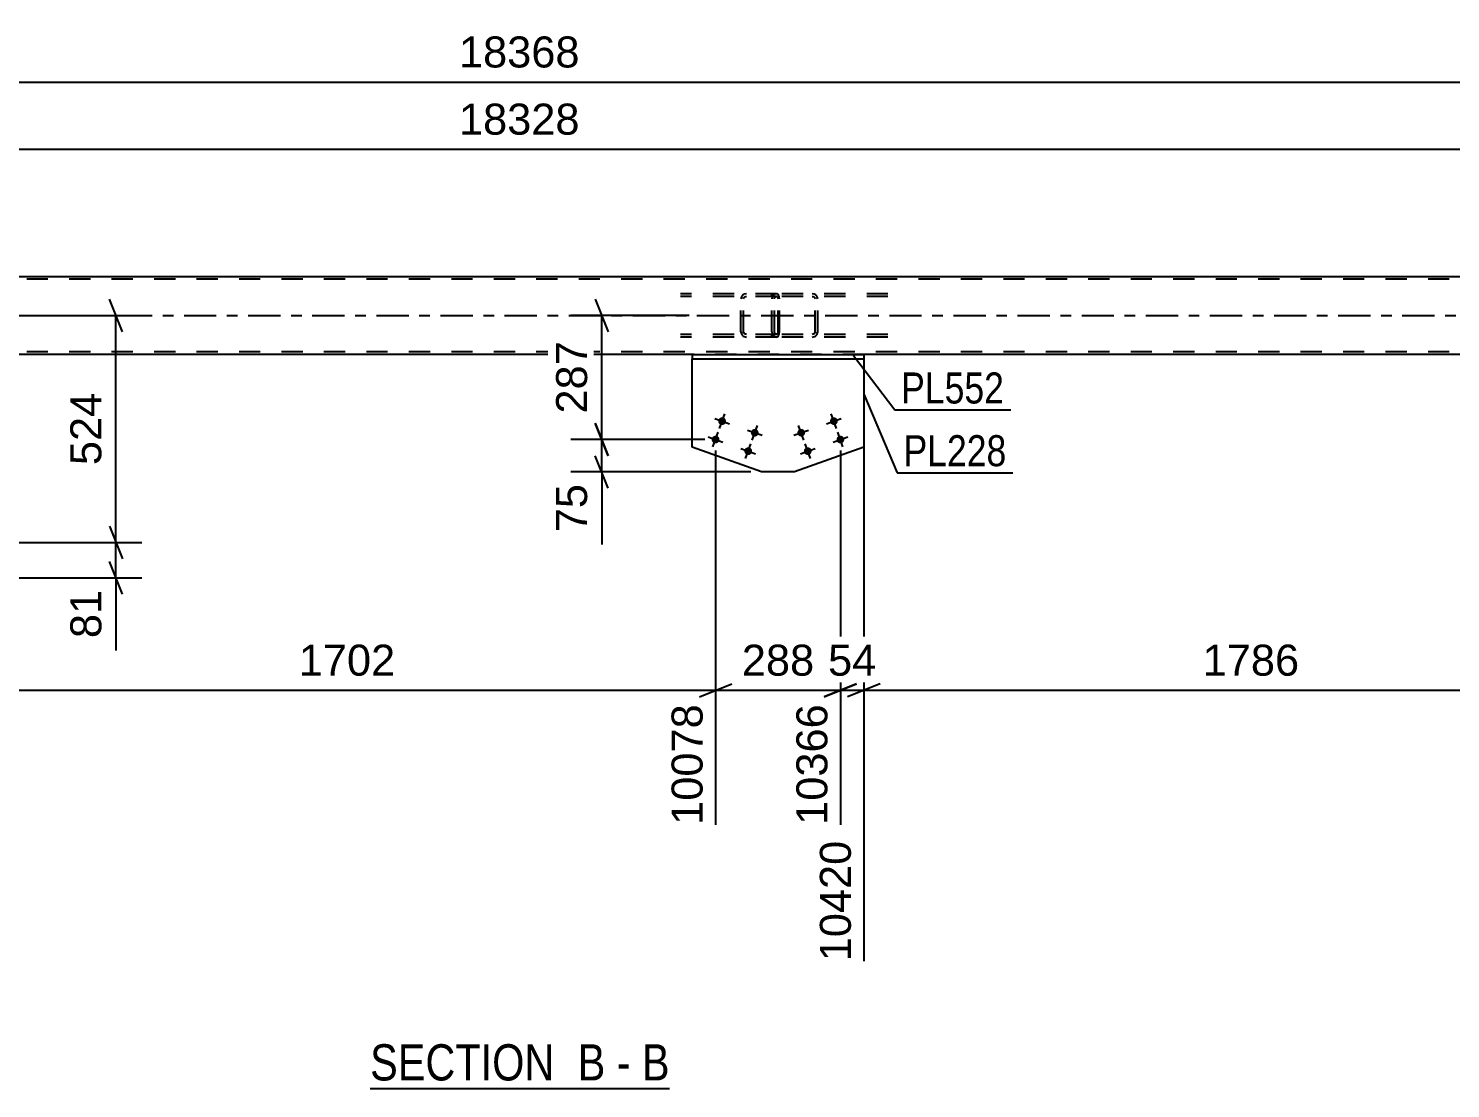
# Model space of a CAD drawing. Header units: millimetres. Extents: x -135 to 706, y -401 to 193.
# Drawn here: x 226.3 to 357.5, y -260.7 to -162.9 of the extents above; entities that cross this region are included whole.
import ezdxf

# ---------------------------------------------------------------- set-up
doc = ezdxf.new("R2010")
doc.units = ezdxf.units.MM
doc.linetypes.add('DXK_LINE_DOT2', pattern=[3.9198, 1.9599, -1.9599])
doc.linetypes.add('DXK_LINE_DOT3', pattern=[5.9187, 2.979, -0.9799, 0.9799, -0.9799])
doc.styles.add('Arial', font='arial.ttf', dxfattribs={"height": 0.2})
doc.styles.add('Arial Narrow', font='ARIALN.TTF', dxfattribs={"height": 0.2})

# ---------------------------------------------------------------- blocks, each defined once
blk = doc.blocks.new('Unknown-717262918-17 - 2110')
at = {"color": 6, "linetype": 'Continuous'}
blk.add_line((257.8, -260.75), (285.44, -260.75), dxfattribs=at)
at = {"color": 0, "linetype": 'Continuous'}
for points in [[(275.91, -260), (275.91, -256.5), (257.8, -256.5), (257.8, -260)], [(279.51, -260), (279.51, -256.5), (276.96, -256.5), (276.96, -260)], [(281.84, -260), (281.84, -256.5), (280.56, -256.5), (280.56, -260)], [(285.44, -260), (285.44, -256.5), (282.89, -256.5), (282.89, -260)]]:
    blk.add_wipeout(points, dxfattribs=at)
at = {"color": 7, "linetype": 'Continuous', "style": 'Arial Narrow'}
for s, p in [('SECTION ', (257.8, -260)), ('B', (276.96, -260)), ('B', (282.89, -260)), ('-', (280.56, -260))]:
    blk.add_text(s, height=3.34, dxfattribs=at).set_placement(p)
blk = doc.blocks.new('Bolt-717262918-2189 - 2110')
at = {"linetype": 'Continuous'}
for points in [[(300.27, -199.25, -1), (300.95, -199.01, -1)], [(297.26, -200.32, -1), (297.93, -200.08, -1)], [(300.87, -200.95, -1), (301.55, -200.71, -1)], [(297.86, -202.02, -1), (298.54, -201.78, -1)]]:
    blk.add_hatch(color=1, dxfattribs=at).paths.add_polyline_path(points)
at = {"color": 1, "linetype": 'Continuous'}
for p, q in [((297.84, -200.88), (297.35, -199.52)), ((299.93, -199.37), (301.29, -198.89)), ((300.85, -199.81), (300.37, -198.45)), ((296.92, -200.44), (298.27, -199.96)), ((300.53, -201.07), (301.89, -200.59)), ((301.45, -201.5), (300.97, -200.15)), ((297.52, -202.14), (298.88, -201.66)), ((298.44, -202.57), (297.96, -201.22))]:
    blk.add_line(p, q, dxfattribs=at)
blk = doc.blocks.new('Bolt-717262918-2311 - 2110')
at = {"linetype": 'Continuous'}
for points in [[(289.95, -199.01, -1), (290.63, -199.25, -1)], [(289.35, -200.71, -1), (290.03, -200.95, -1)], [(292.97, -200.08, -1), (293.64, -200.32, -1)], [(292.36, -201.78, -1), (293.04, -202.02, -1)]]:
    blk.add_hatch(color=1, dxfattribs=at).paths.add_polyline_path(points)
at = {"color": 1, "linetype": 'Continuous'}
for p, q in [((289.61, -198.89), (290.97, -199.37)), ((290.05, -199.81), (290.53, -198.45)), ((293.06, -200.88), (293.55, -199.52)), ((289.01, -200.59), (290.37, -201.07)), ((289.45, -201.5), (289.93, -200.15)), ((292.63, -199.96), (293.98, -200.44)), ((292.03, -201.66), (293.38, -202.14)), ((292.46, -202.57), (292.94, -201.22))]:
    blk.add_line(p, q, dxfattribs=at)
blk = doc.blocks.new('Part-717262918-2194 - 2110')
at = {"color": 2, "linetype": 'Continuous'}
for p, q in [((287.52, -201.54), (287.52, -193.37)), ((303.38, -193.37), (303.38, -201.54)), ((293.93, -203.82), (287.52, -201.54)), ((303.38, -201.54), (296.97, -203.82)), ((296.97, -203.82), (293.93, -203.82))]:
    blk.add_line(p, q, dxfattribs=at)
at = {"color": 7, "linetype": 'DXK_LINE_DOT2'}
blk.add_line((287.52, -193.37), (303.38, -193.37), dxfattribs=at)
blk = doc.blocks.new('Part-717262918-2275 - 2110')
at = {"color": 2, "linetype": 'Continuous'}
for p, q in [((-61.23, -185.77), (604.36, -185.77)), ((287.52, -192.97), (221.62, -192.97)), ((372.66, -192.97), (303.38, -192.97))]:
    blk.add_line(p, q, dxfattribs=at)
at = {"color": 7, "linetype": 'DXK_LINE_DOT2'}
for p, q in [((604.36, -186.01), (-61.23, -186.01)), ((604.36, -192.73), (-61.23, -192.73)), ((303.38, -192.97), (287.52, -192.97))]:
    blk.add_line(p, q, dxfattribs=at)
at = {"color": 7, "linetype": 'DXK_LINE_DOT3'}
blk.add_line((-61.23, -189.37), (604.36, -189.37), dxfattribs=at)
blk = doc.blocks.new('Part-717262918-2316 - 2110')
at = {"color": 7, "linetype": 'DXK_LINE_DOT2'}
for p, q in [((295.32, -187.37), (286.44, -187.37)), ((295.32, -187.61), (286.44, -187.61)), ((292.07, -187.66), (292.03, -187.85)), ((292.3, -187.75), (292.35, -187.68)), ((292.53, -187.37), (292.34, -187.4)), ((292.35, -187.68), (292.44, -187.62)), ((292.44, -187.62), (292.53, -187.61)), ((294.87, -187.61), (294.87, -187.37)), ((295.43, -187.4), (295.32, -187.37)), ((295.32, -187.61), (295.37, -187.62)), ((295.37, -187.62), (295.42, -187.68)), ((295.42, -187.68), (295.45, -187.75)), ((295.51, -187.51), (295.43, -187.4)), ((295.57, -187.66), (295.51, -187.51)), ((295.59, -187.85), (295.57, -187.66)), ((292.03, -190.89), (292.03, -187.85)), ((292.28, -187.85), (292.3, -187.75)), ((292.28, -190.89), (292.28, -187.85)), ((295.45, -187.75), (295.46, -187.85)), ((295.46, -190.89), (295.46, -187.85)), ((295.59, -190.89), (295.59, -187.85)), ((295.32, -191.13), (286.44, -191.13)), ((295.32, -191.37), (286.44, -191.37)), ((292.03, -190.89), (292.07, -191.07)), ((292.3, -190.98), (292.28, -190.89)), ((292.35, -191.06), (292.3, -190.98)), ((292.34, -191.33), (292.53, -191.37)), ((292.44, -191.11), (292.35, -191.06)), ((292.53, -191.13), (292.44, -191.11)), ((294.87, -191.37), (294.87, -191.13)), ((295.37, -191.11), (295.32, -191.13)), ((295.32, -191.37), (295.43, -191.33)), ((295.42, -191.06), (295.37, -191.11)), ((295.45, -190.98), (295.42, -191.06)), ((295.43, -191.33), (295.51, -191.23)), ((295.46, -190.89), (295.45, -190.98)), ((295.51, -191.23), (295.57, -191.07)), ((295.57, -191.07), (295.59, -190.89))]:
    blk.add_line(p, q, dxfattribs=at)
for centre, start, end in [((292.52, -187.86), 111.1513, 156.1049), ((292.52, -190.87), 203.8951, 248.8487)]:
    blk.add_arc(centre, 0.492, start, end, dxfattribs=at)
blk = doc.blocks.new('Part-717262918-2365 - 2110')
at = {"color": 7, "linetype": 'DXK_LINE_DOT2'}
for p, q in [((294.9, -187.66), (294.87, -187.85)), ((295.14, -187.75), (295.2, -187.68)), ((295.38, -187.37), (295.18, -187.4)), ((295.2, -187.68), (295.28, -187.62)), ((295.28, -187.62), (295.38, -187.61)), ((305.6, -187.37), (295.38, -187.37)), ((305.6, -187.61), (295.38, -187.61)), ((298.81, -187.4), (298.61, -187.37)), ((298.61, -187.61), (298.71, -187.62)), ((298.71, -187.62), (298.79, -187.68)), ((298.79, -187.68), (298.85, -187.75)), ((299.12, -187.85), (299.08, -187.66)), ((294.87, -190.89), (294.87, -187.85)), ((295.12, -187.85), (295.14, -187.75)), ((295.12, -190.89), (295.12, -187.85)), ((298.85, -187.75), (298.87, -187.85)), ((298.87, -190.89), (298.87, -187.85)), ((299.12, -190.89), (299.12, -187.85)), ((294.87, -190.89), (294.9, -191.07)), ((295.14, -190.98), (295.12, -190.89)), ((295.2, -191.06), (295.14, -190.98)), ((295.18, -191.33), (295.38, -191.37)), ((295.28, -191.11), (295.2, -191.06)), ((295.38, -191.13), (295.28, -191.11)), ((305.6, -191.13), (295.38, -191.13)), ((305.6, -191.37), (295.38, -191.37)), ((298.71, -191.11), (298.61, -191.13)), ((298.61, -191.37), (298.81, -191.33)), ((298.79, -191.06), (298.71, -191.11)), ((298.85, -190.98), (298.79, -191.06)), ((298.87, -190.89), (298.85, -190.98)), ((299.08, -191.07), (299.12, -190.89))]:
    blk.add_line(p, q, dxfattribs=at)
for centre, start, end in [((295.36, -187.87), 110.7583, 155.68), ((298.63, -187.87), 24.32, 69.2417), ((295.36, -190.87), 204.32, 249.2417), ((298.63, -190.87), 290.7583, 335.68)]:
    blk.add_arc(centre, 0.496, start, end, dxfattribs=at)
blk = doc.blocks.new('Part-717262918-2401 - 2110')
at = {"color": 2, "linetype": 'Continuous'}
for p, q in [((287.52, -192.97), (287.52, -193.37)), ((287.52, -192.97), (303.38, -192.97)), ((303.38, -192.97), (303.38, -193.37)), ((287.52, -193.37), (303.38, -193.37))]:
    blk.add_line(p, q, dxfattribs=at)
blk = doc.blocks.new('StraightDimension-717262918-2845 - 2110')
at = {"color": 7, "linetype": 'Continuous'}
for p, q in [((303.38, -194.37), (303.38, -249)), ((374.82, -201.83), (374.82, -236.4)), ((304.88, -223.38), (301.88, -224.58)), ((303.38, -223.98), (374.82, -223.98)), ((373.32, -224.58), (376.32, -223.38))]:
    blk.add_line(p, q, dxfattribs=at)
at = {"color": 0}
blk.add_wipeout([(344.15, -223.23), (344.15, -219.03), (334.05, -219.03), (334.05, -223.23)], dxfattribs=at)
at = {"color": 3, "style": 'Arial'}
blk.add_text('1786', height=2.865, dxfattribs=at).set_placement((334.65, -222.63))
at = {"color": 0, "linetype": 'Continuous'}
blk.add_wipeout([(374.22, -224.68), (370.02, -224.68), (370.02, -237), (374.22, -237)], dxfattribs=at)
at = {"color": 3, "linetype": 'Continuous', "style": 'Arial'}
blk.add_text('12207', height=2.865, rotation=90.0002, dxfattribs=at).set_placement((373.62, -236.4))
blk = doc.blocks.new('StraightDimension-717262918-3035 - 2110')
at = {"color": 7, "linetype": 'Continuous'}
blk.add_line((-73.33, -174.03), (616.46, -174.03), dxfattribs=at)
at = {"color": 0}
blk.add_wipeout([(277.72, -173.28), (277.72, -169.08), (265.4, -169.08), (265.4, -173.28)], dxfattribs=at)
at = {"color": 3, "style": 'Arial'}
blk.add_text('18328', height=2.865, dxfattribs=at).set_placement((266, -172.68))
blk = doc.blocks.new('StraightDimension-717262918-10055 - 2110')
at = {"color": 7, "linetype": 'Continuous'}
for p, q in [((234.94, -190.87), (233.74, -187.87)), ((219.61, -189.37), (236.74, -189.37)), ((234.34, -210.34), (234.34, -189.37)), ((233.74, -208.84), (234.94, -211.84)), ((220.45, -210.34), (236.74, -210.34))]:
    blk.add_line(p, q, dxfattribs=at)
at = {"color": 0}
blk.add_wipeout([(233.59, -195.92), (229.39, -195.92), (229.39, -203.79), (233.59, -203.79)], dxfattribs=at)
at = {"color": 3, "style": 'Arial'}
blk.add_text('524', height=2.865, rotation=90.0002, dxfattribs=at).set_placement((232.99, -203.19))
blk = doc.blocks.new('StraightDimension-717262918-2822 - 2110')
at = {"color": 7, "linetype": 'Continuous'}
for p, q in [((221.62, -194.37), (221.62, -248.87)), ((289.69, -201.83), (289.69, -236.4)), ((223.12, -223.38), (220.12, -224.58)), ((221.62, -223.98), (289.69, -223.98)), ((288.19, -224.58), (291.19, -223.38))]:
    blk.add_line(p, q, dxfattribs=at)
at = {"color": 0}
blk.add_wipeout([(260.7, -223.23), (260.7, -219.03), (250.61, -219.03), (250.61, -223.23)], dxfattribs=at)
at = {"color": 3, "style": 'Arial'}
blk.add_text('1702', height=2.865, dxfattribs=at).set_placement((251.21, -222.63))
at = {"color": 0, "linetype": 'Continuous'}
blk.add_wipeout([(289.09, -224.68), (284.89, -224.68), (284.89, -237), (289.09, -237)], dxfattribs=at)
at = {"color": 3, "linetype": 'Continuous', "style": 'Arial'}
blk.add_text('10078', height=2.865, rotation=90.0002, dxfattribs=at).set_placement((288.49, -236.4))
blk = doc.blocks.new('StraightDimension-717262918-2829 - 2110')
at = {"color": 7, "linetype": 'Continuous'}
for p, q in [((289.69, -201.83), (289.69, -236.4)), ((301.21, -201.83), (301.21, -236.4)), ((288.19, -224.58), (291.19, -223.38)), ((289.69, -223.98), (301.21, -223.98)), ((302.71, -223.38), (299.71, -224.58))]:
    blk.add_line(p, q, dxfattribs=at)
at = {"color": 0}
blk.add_wipeout([(299.39, -223.23), (299.39, -219.03), (291.51, -219.03), (291.51, -223.23)], dxfattribs=at)
at = {"color": 0, "linetype": 'Continuous'}
blk.add_wipeout([(300.61, -224.68), (296.41, -224.68), (296.41, -237), (300.61, -237)], dxfattribs=at)
at = {"color": 3, "style": 'Arial'}
blk.add_text('288', height=2.865, dxfattribs=at).set_placement((292.11, -222.63))
at = {"color": 3, "linetype": 'Continuous', "style": 'Arial'}
blk.add_text('10366', height=2.865, rotation=90.0002, dxfattribs=at).set_placement((300.01, -236.4))
blk = doc.blocks.new('StraightDimension-717262918-2838 - 2110')
at = {"color": 7, "linetype": 'Continuous'}
for p, q in [((303.38, -194.37), (303.38, -249)), ((301.21, -201.83), (301.21, -236.4)), ((299.71, -224.58), (302.71, -223.38)), ((301.21, -223.98), (303.38, -223.98)), ((304.88, -223.38), (301.88, -224.58))]:
    blk.add_line(p, q, dxfattribs=at)
at = {"color": 0}
blk.add_wipeout([(305.12, -223.23), (305.12, -219.03), (299.47, -219.03), (299.47, -223.23)], dxfattribs=at)
at = {"color": 0, "linetype": 'Continuous'}
blk.add_wipeout([(302.78, -237.28), (298.58, -237.28), (298.58, -249.6), (302.78, -249.6)], dxfattribs=at)
at = {"color": 3, "style": 'Arial'}
blk.add_text('54', height=2.865, dxfattribs=at).set_placement((300.07, -222.63))
at = {"color": 3, "linetype": 'Continuous', "style": 'Arial'}
blk.add_text('10420', height=2.865, rotation=90.0002, dxfattribs=at).set_placement((302.18, -249))
blk = doc.blocks.new('StraightDimension-717262918-3024 - 2110')
at = {"color": 7, "linetype": 'Continuous'}
blk.add_line((-74.13, -167.83), (617.26, -167.83), dxfattribs=at)
at = {"color": 0}
blk.add_wipeout([(277.72, -167.08), (277.72, -162.88), (265.4, -162.88), (265.4, -167.08)], dxfattribs=at)
at = {"color": 3, "style": 'Arial'}
blk.add_text('18368', height=2.865, dxfattribs=at).set_placement((266, -166.48))
blk = doc.blocks.new('StraightDimension-717262918-10056 - 2110')
at = {"color": 7, "linetype": 'Continuous'}
for p, q in [((233.74, -208.84), (234.94, -211.84)), ((220.45, -210.34), (236.74, -210.34)), ((234.34, -213.59), (234.34, -210.34)), ((234.94, -215.09), (233.74, -212.09)), ((214.72, -213.59), (236.74, -213.59)), ((234.34, -213.59), (234.34, -220.29)), ((234.34, -213.59), (234.34, -220.29))]:
    blk.add_line(p, q, dxfattribs=at)
at = {"color": 0}
blk.add_wipeout([(233.59, -214.12), (229.39, -214.12), (229.39, -219.76), (233.59, -219.76)], dxfattribs=at)
at = {"color": 3, "style": 'Arial'}
blk.add_text('81', height=2.865, rotation=90.0002, dxfattribs=at).set_placement((232.99, -219.16))
blk = doc.blocks.new('StraightDimension-717262918-10082 - 2110')
at = {"color": 7, "linetype": 'Continuous'}
for p, q in [((278.58, -187.87), (279.78, -190.87)), ((287.26, -189.37), (276.33, -189.37)), ((279.18, -200.83), (279.18, -189.37)), ((279.78, -202.33), (278.58, -199.33)), ((288.69, -200.83), (276.33, -200.83))]:
    blk.add_line(p, q, dxfattribs=at)
at = {"color": 0}
blk.add_wipeout([(278.43, -191.16), (274.23, -191.16), (274.23, -199.03), (278.43, -199.03)], dxfattribs=at)
at = {"color": 3, "style": 'Arial'}
blk.add_text('287', height=2.865, rotation=90.0002, dxfattribs=at).set_placement((277.83, -198.43))
blk = doc.blocks.new('StraightDimension-717262918-10083 - 2110')
at = {"color": 7, "linetype": 'Continuous'}
for p, q in [((278.58, -199.33), (279.78, -202.33)), ((288.69, -200.83), (276.33, -200.83)), ((279.18, -203.82), (279.18, -200.83)), ((279.78, -205.32), (278.58, -202.32)), ((292.93, -203.82), (276.33, -203.82)), ((279.18, -203.82), (279.18, -210.51)), ((279.18, -203.82), (279.18, -210.51))]:
    blk.add_line(p, q, dxfattribs=at)
at = {"color": 0}
blk.add_wipeout([(278.43, -204.34), (274.23, -204.34), (274.23, -209.99), (278.43, -209.99)], dxfattribs=at)
at = {"color": 3, "style": 'Arial'}
blk.add_text('75', height=2.865, rotation=90.0002, dxfattribs=at).set_placement((277.83, -209.39))
blk = doc.blocks.new('Mark-717262918-2190 - 2110')
at = {"color": 0}
blk.add_wipeout([(316.54, -203.29), (316.54, -200.29), (307.04, -200.29), (307.04, -203.29)], dxfattribs=at)
blk.add_wipeout([(316.54, -203.29), (316.54, -200.29), (307.04, -200.29), (307.04, -203.29)], dxfattribs=at)
at = {"color": 30, "linetype": 'Continuous'}
for p, q in [((303.38, -196.64), (306.44, -203.89)), ((306.44, -203.89), (317.14, -203.89))]:
    blk.add_line(p, q, dxfattribs=at)
at = {"color": 3, "style": 'Arial Narrow'}
blk.add_text('PL228', height=2.863, dxfattribs=at).set_placement((307.04, -203.29))
blk = doc.blocks.new('Mark-717262918-2397 - 2110')
at = {"color": 0}
blk.add_wipeout([(316.33, -197.5), (316.33, -194.5), (306.82, -194.5), (306.82, -197.5)], dxfattribs=at)
blk.add_wipeout([(316.33, -197.5), (316.33, -194.5), (306.82, -194.5), (306.82, -197.5)], dxfattribs=at)
at = {"color": 30, "linetype": 'Continuous'}
for p, q in [((302.41, -193.08), (306.22, -198.1)), ((306.22, -198.1), (316.93, -198.1))]:
    blk.add_line(p, q, dxfattribs=at)
at = {"color": 3, "style": 'Arial Narrow'}
blk.add_text('PL552', height=2.863, dxfattribs=at).set_placement((306.82, -197.5))

msp = doc.modelspace()

# ---------------------------------------------------------------- block references
for name in ['StraightDimension-717262918-3035 - 2110', 'Part-717262918-2275 - 2110', 'Part-717262918-2316 - 2110', 'Part-717262918-2365 - 2110', 'Part-717262918-2401 - 2110', 'Part-717262918-2194 - 2110', 'Bolt-717262918-2311 - 2110', 'Bolt-717262918-2189 - 2110', 'Unknown-717262918-17 - 2110']:
    msp.add_blockref(name, (0, 0))

# ---------------------------------------------------------------- next in the draw order: block references
for name in ['StraightDimension-717262918-3024 - 2110', 'StraightDimension-717262918-10055 - 2110', 'StraightDimension-717262918-2845 - 2110']:
    msp.add_blockref(name, (0, 0))

# ---------------------------------------------------------------- next in the draw order: block references
msp.add_blockref('StraightDimension-717262918-2822 - 2110', (0, 0))

# ---------------------------------------------------------------- next in the draw order: block references
for name in ['StraightDimension-717262918-2829 - 2110', 'StraightDimension-717262918-10056 - 2110']:
    msp.add_blockref(name, (0, 0))

# ---------------------------------------------------------------- next in the draw order: block references
for name in ['StraightDimension-717262918-10082 - 2110', 'StraightDimension-717262918-2838 - 2110']:
    msp.add_blockref(name, (0, 0))

# ---------------------------------------------------------------- next in the draw order: block references
for name in ['Mark-717262918-2190 - 2110', 'StraightDimension-717262918-10083 - 2110']:
    msp.add_blockref(name, (0, 0))

# ---------------------------------------------------------------- next in the draw order: block references
msp.add_blockref('Mark-717262918-2397 - 2110', (0, 0))

doc.saveas('drawing.dxf')
